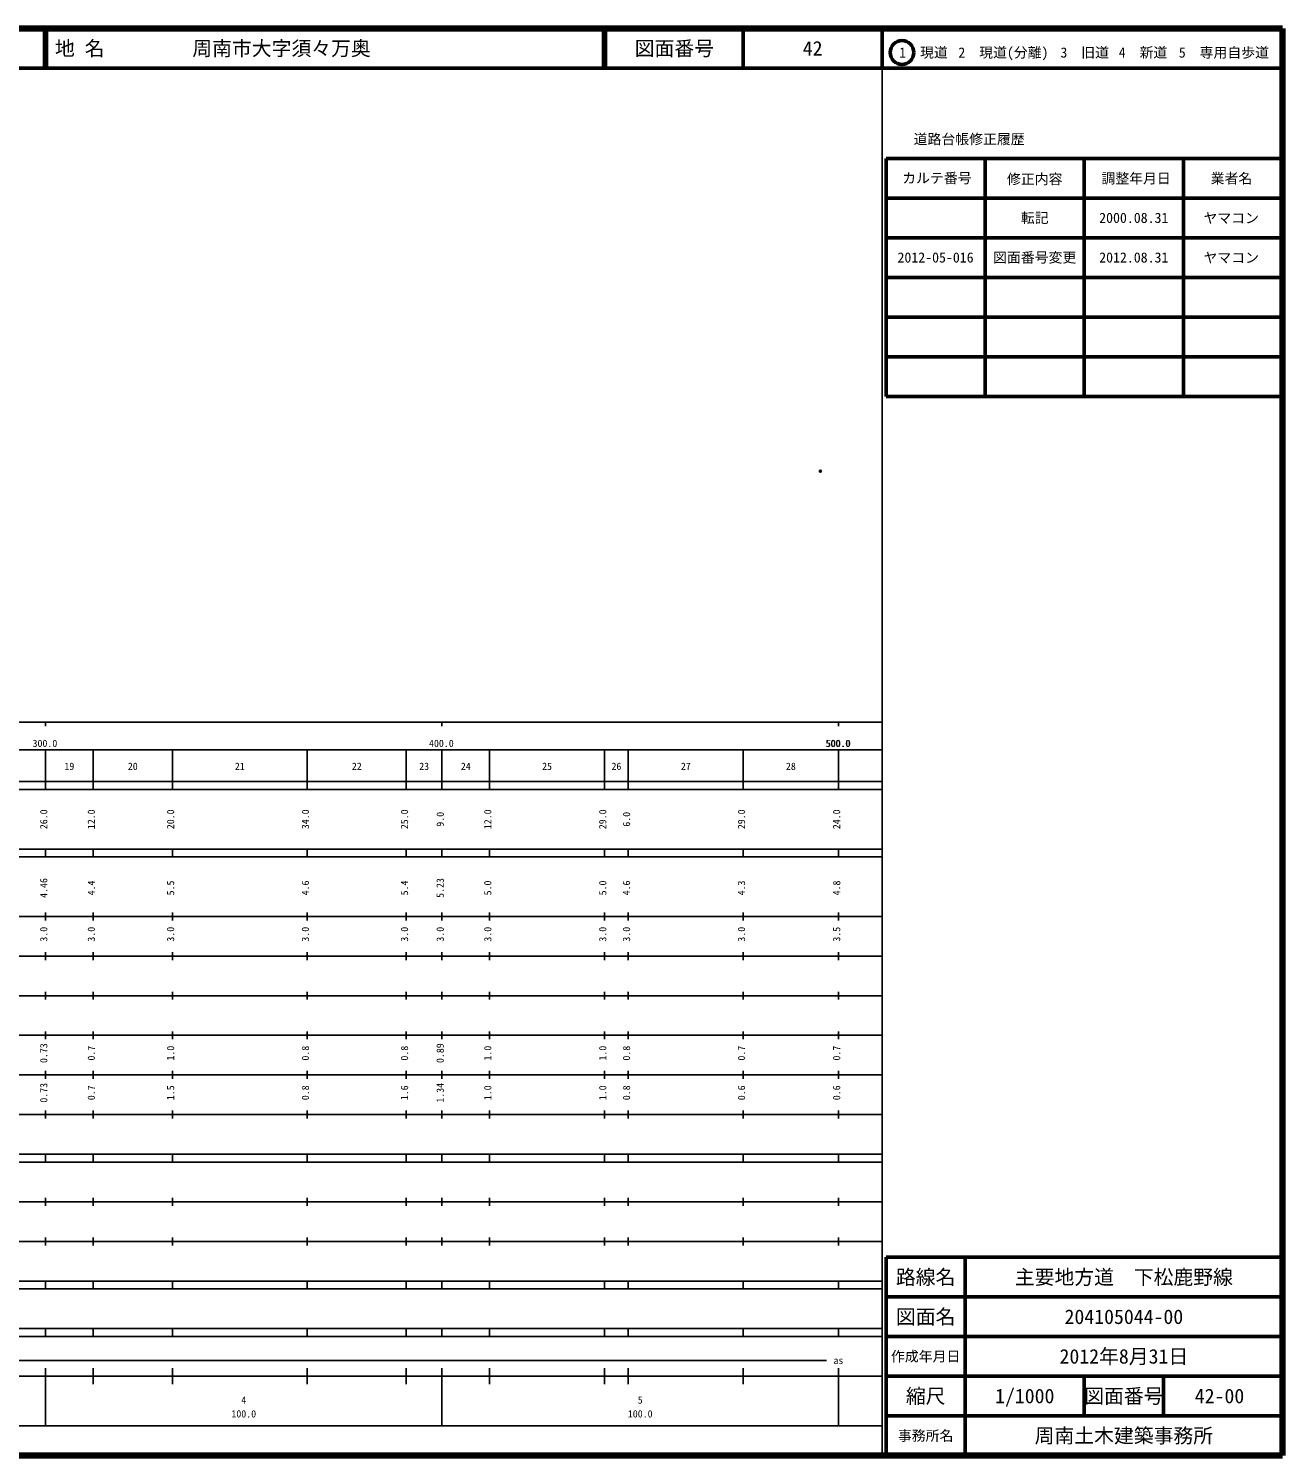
# Model space of a CAD drawing. Units: millimetres on the paper. Extents: x 40 to 680, y 20 to 380.
# Drawn here: x 363.7 to 680, y 20 to 380 of the extents above; entities that cross this region are included whole.
import ezdxf
from ezdxf.enums import TextEntityAlignment as Align

# ---------------------------------------------------------------- set-up
doc = ezdxf.new("R2010")
doc.units = ezdxf.units.MM
doc.header["$PDMODE"] = 32
doc.header["$PDSIZE"] = 0.5
doc.layers.add('M-OTRS', color=6, linetype='Continuous')
doc.layers.add('M-TTL-TXT', color=7, linetype='Continuous')
for name, color, linetype, lineweight in [('M-TTL', 2, 'Continuous', 140), ('M-TTL-BAND', 7, 'Continuous', 25), ('M-TTL-FRAM', 2, 'Continuous', 50), ('M-TTL-LINE', 7, 'Continuous', 50)]:
    doc.layers.add(name, color=color, linetype=linetype, lineweight=lineweight)
doc.styles.add('ＭＳ ゴシック', font='')
doc.styles.get('ＭＳ ゴシック').set_extended_font_data('MS Gothic')

msp = doc.modelspace()

# ---------------------------------------------------------------- linework, layer by layer
at = {"layer": 'M-OTRS'}
msp.add_point((563.438, 268.309), dxfattribs=at)
at = {"layer": 'M-TTL'}
for p, q in [((680, 380), (40, 380)), ((680, 20), (680, 380)), ((40, 20), (680, 20))]:
    msp.add_line(p, q, dxfattribs=at)
at = {"layer": 'M-TTL-BAND'}
for p, q in [((579, 20), (579, 370)), ((40, 205), (579, 205)), ((368, 205), (368, 204)), ((468, 205), (468, 204)), ((568, 205), (568, 204)), ((68, 198), (579, 198)), ((368, 188), (368, 198)), ((380, 188), (380, 198)), ((400, 188), (400, 198)), ((434, 188), (434, 198)), ((459, 188), (459, 198)), ((468, 188), (468, 198)), ((480, 188), (480, 198)), ((509, 188), (509, 198)), ((515, 188), (515, 198)), ((544, 188), (544, 198)), ((568, 188), (568, 198)), ((40, 190), (579, 190)), ((40, 188), (579, 188)), ((40, 173), (579, 173)), ((368, 171), (368, 173)), ((380, 171), (380, 173)), ((400, 171), (400, 173)), ((434, 171), (434, 173)), ((459, 171), (459, 173)), ((468, 171), (468, 173)), ((480, 171), (480, 173)), ((509, 171), (509, 173)), ((515, 171), (515, 173)), ((544, 171), (544, 173)), ((568, 171), (568, 173)), ((40, 171), (579, 171)), ((40, 156), (579, 156)), ((368, 155), (368, 157)), ((380, 155), (380, 157)), ((400, 155), (400, 157)), ((434, 155), (434, 157)), ((459, 155), (459, 157)), ((468, 155), (468, 157)), ((480, 155), (480, 157)), ((509, 155), (509, 157)), ((515, 155), (515, 157)), ((544, 155), (544, 157)), ((568, 155), (568, 157)), ((46, 146), (579, 146)), ((368, 145), (368, 147)), ((380, 145), (380, 147)), ((400, 145), (400, 147)), ((434, 145), (434, 147)), ((459, 145), (459, 147)), ((468, 145), (468, 147)), ((480, 145), (480, 147)), ((509, 145), (509, 147)), ((515, 145), (515, 147)), ((544, 145), (544, 147)), ((568, 145), (568, 147)), ((368, 135), (368, 137)), ((380, 135), (380, 137)), ((400, 135), (400, 137)), ((434, 135), (434, 137)), ((459, 135), (459, 137)), ((468, 135), (468, 137)), ((480, 135), (480, 137)), ((509, 135), (509, 137)), ((515, 135), (515, 137)), ((544, 135), (544, 137)), ((568, 135), (568, 137)), ((52, 136), (579, 136)), ((46, 126), (579, 126)), ((368, 125), (368, 127)), ((380, 125), (380, 127)), ((400, 125), (400, 127)), ((434, 125), (434, 127)), ((459, 125), (459, 127)), ((468, 125), (468, 127)), ((480, 125), (480, 127)), ((509, 125), (509, 127)), ((515, 125), (515, 127)), ((544, 125), (544, 127)), ((568, 125), (568, 127)), ((52, 116), (579, 116)), ((368, 115), (368, 117)), ((380, 115), (380, 117)), ((400, 115), (400, 117)), ((434, 115), (434, 117)), ((459, 115), (459, 117)), ((468, 115), (468, 117)), ((480, 115), (480, 117)), ((509, 115), (509, 117)), ((515, 115), (515, 117)), ((544, 115), (544, 117)), ((568, 115), (568, 117)), ((46, 106), (579, 106)), ((368, 105), (368, 107)), ((380, 105), (380, 107)), ((400, 105), (400, 107)), ((434, 105), (434, 107)), ((459, 105), (459, 107)), ((468, 105), (468, 107)), ((480, 105), (480, 107)), ((509, 105), (509, 107)), ((515, 105), (515, 107)), ((544, 105), (544, 107)), ((568, 105), (568, 107)), ((40, 96), (579, 96)), ((40, 94), (579, 94)), ((368, 94), (368, 96)), ((380, 94), (380, 96)), ((400, 94), (400, 96)), ((434, 94), (434, 96)), ((459, 94), (459, 96)), ((468, 94), (468, 96)), ((480, 94), (480, 96)), ((509, 94), (509, 96)), ((515, 94), (515, 96)), ((544, 94), (544, 96)), ((568, 94), (568, 96)), ((49, 84), (579, 84)), ((368, 83), (368, 85)), ((380, 83), (380, 85)), ((400, 83), (400, 85)), ((434, 83), (434, 85)), ((459, 83), (459, 85)), ((468, 83), (468, 85)), ((480, 83), (480, 85)), ((509, 83), (509, 85)), ((515, 83), (515, 85)), ((544, 83), (544, 85)), ((568, 83), (568, 85)), ((40, 74), (579, 74)), ((368, 73), (368, 75)), ((380, 73), (380, 75)), ((400, 73), (400, 75)), ((434, 73), (434, 75)), ((459, 73), (459, 75)), ((468, 73), (468, 75)), ((480, 73), (480, 75)), ((509, 73), (509, 75)), ((515, 73), (515, 75)), ((544, 73), (544, 75)), ((568, 73), (568, 75)), ((40, 64), (579, 64)), ((40, 62), (579, 62)), ((368, 62), (368, 64)), ((380, 62), (380, 64)), ((400, 62), (400, 64)), ((434, 62), (434, 64)), ((459, 62), (459, 64)), ((468, 62), (468, 64)), ((480, 62), (480, 64)), ((509, 62), (509, 64)), ((515, 62), (515, 64)), ((544, 62), (544, 64)), ((568, 62), (568, 64)), ((40, 52), (579, 52)), ((368, 50), (368, 52)), ((380, 50), (380, 52)), ((400, 50), (400, 52)), ((434, 50), (434, 52)), ((459, 50), (459, 52)), ((468, 50), (468, 52)), ((480, 50), (480, 52)), ((509, 50), (509, 52)), ((515, 50), (515, 52)), ((544, 50), (544, 52)), ((568, 50), (568, 52)), ((40, 50), (579, 50)), ((71, 44), (565, 44)), ((40, 40), (579, 40)), ((368, 27.5), (368, 42)), ((380, 38), (380, 42)), ((400, 38), (400, 42)), ((434, 38), (434, 42)), ((459, 38), (459, 42)), ((468, 27.5), (468, 42)), ((480, 38), (480, 42)), ((509, 38), (509, 42)), ((515, 38), (515, 42)), ((544, 38), (544, 42)), ((568, 27.5), (568, 42)), ((68, 27.5), (579, 27.5))]:
    msp.add_line(p, q, dxfattribs=at)
at = {"layer": 'M-TTL-FRAM'}
for p, q in [((580, 347.197), (580, 287.197)), ((580, 347.197), (680, 347.197)), ((580, 287.197), (680, 287.197)), ((680, 70), (580, 70)), ((580, 70), (580, 20))]:
    msp.add_line(p, q, dxfattribs=at)
at = {"layer": 'M-TTL-LINE'}
for p, q in [((367.75, 380), (367.75, 370)), ((368.25, 380), (368.25, 370)), ((508.747, 380), (508.747, 370)), ((509.247, 380), (509.247, 370)), ((543.997, 380), (543.997, 370)), ((579, 380), (579, 370)), ((40, 370), (680, 370)), ((605, 347.197), (605, 287.197)), ((630, 347.197), (630, 287.197)), ((655, 347.197), (655, 287.197)), ((580, 337.197), (680, 337.197)), ((580, 327.197), (680, 327.197)), ((580, 317.197), (680, 317.197)), ((580, 307.197), (680, 307.197)), ((580, 297.197), (680, 297.197)), ((600, 70), (600, 20)), ((680, 60), (580, 60)), ((680, 50), (580, 50)), ((680, 40), (580, 40)), ((630, 40), (630, 30)), ((650, 40), (650, 30)), ((680, 30), (580, 30))]:
    msp.add_line(p, q, dxfattribs=at)
msp.add_circle((584.031, 373.958), 3, dxfattribs=at)

# ---------------------------------------------------------------- texts
at = {"layer": 'M-TTL-BAND', "style": 'ＭＳ ゴシック'}
for s, p in [('300.0', (367.844, 198.195)), ('400.0', (467.844, 198.195)), ('500.0', (567.844, 198.195)), ('500.0', (568, 198.195)), ('19', (374, 192.405)), ('20', (390, 192.405)), ('21', (417, 192.405)), ('22', (446.5, 192.405)), ('23', (463.5, 192.405)), ('24', (474, 192.405)), ('25', (494.5, 192.405)), ('26', (512, 192.405)), ('27', (529.5, 192.405)), ('28', (556, 192.405)), ('as', (568, 42.5)), ('4', (418, 32.523)), ('5', (518, 32.523)), ('100.0', (418, 29.033)), ('100.0', (518, 29.033))]:
    msp.add_text(s, height=1.833, dxfattribs=at).set_placement(p, align=Align.BOTTOM_CENTER)
for s, p in [('26.0', (369, 180.5)), ('12.0', (381, 180.5)), ('20.0', (401, 180.5)), ('34.0', (435, 180.5)), ('25.0', (460, 180.5)), ('9.0', (469, 180.5)), ('12.0', (481, 180.5)), ('29.0', (510, 180.5)), ('6.0', (516, 180.5)), ('29.0', (545, 180.5)), ('24.0', (569, 180.5)), ('4.46', (369, 163.174)), ('4.4', (381, 163.174)), ('5.5', (401, 163.174)), ('4.6', (435, 163.174)), ('5.4', (460, 163.174)), ('5.23', (469, 163.174)), ('5.0', (481, 163.174)), ('5.0', (510, 163.174)), ('4.6', (516, 163.174)), ('4.3', (545, 163.174)), ('4.8', (569, 163.174)), ('3.0', (369, 151.5)), ('3.0', (381, 151.5)), ('3.0', (401, 151.5)), ('3.0', (435, 151.5)), ('3.0', (460, 151.5)), ('3.0', (469, 151.5)), ('3.0', (481, 151.5)), ('3.0', (510, 151.5)), ('3.0', (516, 151.5)), ('3.0', (545, 151.5)), ('3.5', (569, 151.5)), ('0.73', (369, 121.5)), ('0.7', (381, 121.5)), ('1.0', (401, 121.5)), ('0.8', (435, 121.5)), ('0.8', (460, 121.5)), ('0.89', (469, 121.5)), ('1.0', (481, 121.5)), ('1.0', (510, 121.5)), ('0.8', (516, 121.5)), ('0.7', (545, 121.5)), ('0.7', (569, 121.5)), ('0.73', (369, 111.5)), ('0.7', (381, 111.5)), ('1.5', (401, 111.5)), ('0.8', (435, 111.5)), ('1.6', (460, 111.5)), ('1.34', (469, 111.5)), ('1.0', (481, 111.5)), ('1.0', (510, 111.5)), ('0.8', (516, 111.5)), ('0.6', (545, 111.5)), ('0.6', (569, 111.5))]:
    msp.add_text(s, height=1.833, rotation=90, dxfattribs=at).set_placement(p, align=Align.BOTTOM_CENTER)
at = {"layer": 'M-TTL-TXT', "style": 'ＭＳ ゴシック'}
for s, p in [('地 名', (370.38, 375)), ('周南市大字須々万奥', (405.024, 375))]:
    msp.add_text(s, height=3.666, dxfattribs=at).set_placement(p, align=Align.MIDDLE_LEFT)
for s, height, p in [('図面番号', 3.666, (526.622, 375)), ('42', 3.666, (561.497, 375)), ('1\u3000現道', 2.566, (589.448, 373.958)), ('2\u3000現道(分離)', 2.566, (609.619, 373.958)), ('3\u3000旧道', 2.566, (630.121, 373.958)), ('4\u3000新道', 2.566, (644.824, 373.958)), ('5\u3000専用自歩道', 2.566, (665.228, 373.958)), ('道路台帳修正履歴', 2.566, (600.968, 352.113)), ('カルテ番号', 2.566, (592.839, 342.277)), ('修正内容', 2.566, (617.509, 342.023)), ('調整年月日', 2.566, (643.089, 342.197)), ('業者名', 2.566, (667.134, 342.197)), ('転記', 2.566, (617.5, 332.245)), ('2000.08.31', 2.566, (642.5, 332.245)), ('ヤマコン', 2.566, (667.077, 332.189)), ('2012-05-016', 2.566, (592.5, 322.245)), ('図面番号変更', 2.566, (617.5, 322.245)), ('2012.08.31', 2.566, (642.5, 322.245)), ('ヤマコン', 2.566, (667.077, 322.189)), ('路線名', 3.666, (590, 65)), ('路線名', 3.666, (590, 65)), ('主要地方道\u3000下松鹿野線', 3.666, (640, 65)), ('図面名', 3.666, (590, 55)), ('図面名', 3.666, (590, 55)), ('204105044-00', 3.666, (640, 55)), ('2012年8月31日', 3.666, (640, 45)), ('作成年月日', 2.566, (590, 45)), ('作成年月日', 2.566, (590, 45)), ('縮尺', 3.666, (590, 35)), ('縮尺', 3.666, (590, 35)), ('1/1000', 3.666, (615, 35)), ('図面番号', 3.666, (640, 35)), ('図面番号', 3.666, (640, 35)), ('42-00', 3.666, (664.125, 35)), ('事務所名', 2.566, (590, 25)), ('事務所名', 2.566, (590, 25)), ('周南土木建築事務所', 3.666, (640, 25))]:
    msp.add_text(s, height=height, dxfattribs=at).set_placement(p, align=Align.MIDDLE_CENTER)

doc.saveas('drawing.dxf')
